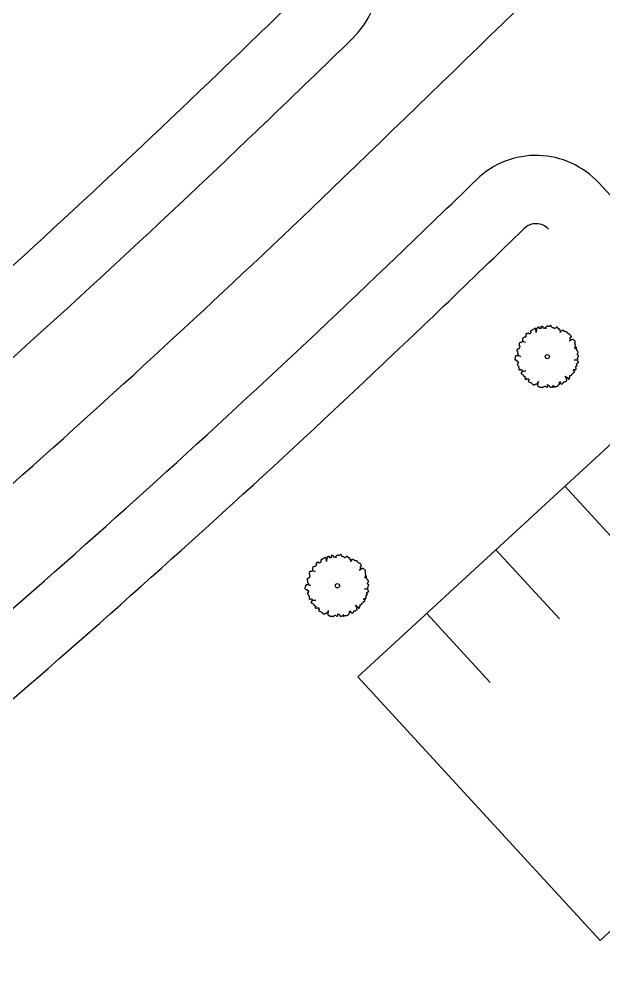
# Model space of a CAD drawing. Extents: x 99089 to 101049, y 99298 to 100905.
# Drawn here: x 99850 to 99918.6, y 100040.5 to 100153.6 of the extents above; entities that cross this region are included whole.
import ezdxf

# ---------------------------------------------------------------- set-up
doc = ezdxf.new("R2010")
doc.units = 0
for name, color, linetype in [('Survey Exist Alignments', 7, 'Continuous'), ('Survey Exist Driveway', 7, 'Continuous'), ('Survey Exist Pavement', 7, 'Continuous'), ('Survey Exist Surface', 7, 'Continuous'), ('Survey Exist Trees', 7, 'Continuous')]:
    doc.layers.add(name, color=color, linetype=linetype)

msp = doc.modelspace()

# ---------------------------------------------------------------- linework, layer by layer
at = {"layer": 'Survey Exist Alignments'}
for centre, radius, start, end in [((97079.41, 103054.66), 4051.22, 313.86239, 315.66775), ((99006.15, 101049.85), 1270.64, 309.27672, 313.86239)]:
    msp.add_arc(centre, radius, start, end, dxfattribs=at)
at = {"layer": 'Survey Exist Driveway'}
msp.add_lwpolyline([(99930.48, 100120.85), (99917.97, 100134.45)], dxfattribs=at)
at = {"layer": 'Survey Exist Pavement'}
for p, q in [((99914, 100098.89), (99921.44, 100090.79)), ((99905.9, 100091.44), (99913.35, 100083.35)), ((99897.81, 100084), (99905.25, 100075.9))]:
    msp.add_line(p, q, dxfattribs=at)
msp.add_lwpolyline([(99969.93, 100150.34), (99998.37, 100119.43), (99918.14, 100045.64), (99889.71, 100076.55)], close=True, dxfattribs=at)
for centre, radius, start, end in [((99882.17, 100158.6), 10, 314.0621, 42.6078), ((97079.41, 103054.66), 4040.22, 313.86239, 314.06207), ((99006.15, 101049.85), 1259.64, 309.27672, 313.86239), ((99910.61, 100127.68), 10, 42.6078, 134.0471), ((97079.41, 103054.66), 4062.22, 313.86239, 314.04707), ((99006.15, 101049.85), 1281.64, 309.27672, 313.86239)]:
    msp.add_arc(centre, radius, start, end, dxfattribs=at)
at = {"layer": 'Survey Exist Surface'}
for centre, radius, start, end in [((97079.41, 103054.66), 4032.22, 313.86239, 314.06207), ((99006.15, 101049.85), 1251.64, 309.27672, 313.86239), ((97079.41, 103054.66), 4070.22, 313.86239, 314.04707), ((99910.61, 100127.68), 2, 42.6078, 134.0471), ((99006.15, 101049.85), 1289.64, 309.27672, 313.86239)]:
    msp.add_arc(centre, radius, start, end, dxfattribs=at)
at = {"layer": 'Survey Exist Trees'}
for p, q in [((99910.36, 100117.31), (99909.99, 100117.09)), ((99911.94, 100114.09), (99911.94, 100114.09)), ((99885.76, 100090.46), (99885.38, 100090.24)), ((99887.33, 100087.24), (99887.33, 100087.24))]:
    msp.add_line(p, q, dxfattribs=at)
for points in [[(99909.99, 100117.09), (99909.94, 100117.09), (99909.96, 100117.04), (99909.96, 100117), (99909.99, 100116.96), (99909.99, 100116.91), (99910.01, 100116.87), (99909.96, 100116.85), (99909.94, 100116.8), (99909.88, 100116.78), (99909.81, 100116.76), (99909.76, 100116.78), (99909.76, 100116.82), (99909.72, 100116.87), (99909.68, 100116.85), (99909.63, 100116.82), (99909.59, 100116.8), (99909.54, 100116.8), (99909.5, 100116.8), (99909.46, 100116.76), (99909.39, 100116.73), (99909.46, 100116.69), (99909.46, 100116.65), (99909.43, 100116.6), (99909.43, 100116.56), (99909.43, 100116.51), (99909.43, 100116.47), (99909.41, 100116.43), (99909.37, 100116.38), (99909.32, 100116.36), (99909.28, 100116.36), (99909.23, 100116.36), (99909.19, 100116.34), (99909.15, 100116.31), (99909.1, 100116.29), (99909.06, 100116.27), (99909.01, 100116.2), (99909.01, 100116.16), (99909.01, 100116.12), (99909.01, 100116.07), (99909.01, 100116), (99909.01, 100115.96), (99909.04, 100115.89), (99909.33, 100115.77), (99909.01, 100115.83), (99908.97, 100115.81), (99908.93, 100115.78), (99908.88, 100115.76)], [(99913.68, 100117.16), (99913.63, 100117.13), (99913.44, 100116.92), (99913.52, 100117.16), (99913.45, 100117.18), (99913.41, 100117.18), (99913.37, 100117.2), (99913.32, 100117.2), (99913.32, 100117.24), (99913.32, 100117.29), (99913.32, 100117.33), (99913.37, 100117.33), (99913.32, 100117.35), (99913.23, 100117.4), (99913.17, 100117.44), (99913.17, 100117.49), (99913.12, 100117.51), (99913.08, 100117.53), (99913.04, 100117.53), (99912.97, 100117.53), (99912.97, 100117.49), (99912.92, 100117.44), (99912.88, 100117.42), (99912.84, 100117.38), (99912.79, 100117.35), (99912.73, 100117.42), (99912.68, 100117.46), (99912.64, 100117.46), (99912.57, 100117.46), (99912.53, 100117.46), (99912.5, 100117.51), (99912.46, 100117.53), (99912.44, 100117.58), (99912.44, 100117.62), (99912.42, 100117.66), (99912.37, 100117.71), (99912.33, 100117.73), (99912.28, 100117.73), (99912.24, 100117.71), (99912.22, 100117.66), (99912.17, 100117.62), (99912.13, 100117.64), (99912.08, 100117.64), (99912.02, 100117.66), (99911.97, 100117.66), (99911.93, 100117.66), (99911.89, 100117.62), (99911.84, 100117.62), (99911.8, 100117.6), (99911.78, 100117.55), (99911.73, 100117.53), (99911.75, 100117.49), (99911.8, 100117.44), (99911.78, 100117.4), (99911.73, 100117.4), (99911.69, 100117.4), (99911.64, 100117.42), (99911.6, 100117.42), (99911.55, 100117.42), (99911.51, 100117.42), (99911.47, 100117.44), (99911.47, 100117.49), (99911.47, 100117.53), (99911.47, 100117.58), (99911.42, 100117.6), (99911.38, 100117.64), (99911.33, 100117.64), (99911.29, 100117.64), (99911.25, 100117.64), (99911.2, 100117.64), (99911.18, 100117.6), (99911.18, 100117.55), (99911.2, 100117.51), (99911.2, 100117.46), (99911.2, 100117.42), (99911.18, 100117.38), (99911.13, 100117.38), (99911.09, 100117.38), (99911.05, 100117.38), (99911, 100117.4), (99911, 100117.44), (99911, 100117.49), (99911, 100117.53), (99910.96, 100117.53), (99910.91, 100117.53), (99910.87, 100117.51), (99910.83, 100117.49), (99910.78, 100117.49), (99910.74, 100117.49), (99910.74, 100117.44), (99910.71, 100117.4), (99910.71, 100117.35), (99910.69, 100117.31), (99910.63, 100116.92), (99910.6, 100117.33), (99910.58, 100117.38), (99910.54, 100117.4), (99910.49, 100117.4), (99910.45, 100117.38), (99910.41, 100117.35), (99910.36, 100117.31)], [(99915.51, 100114.28), (99915.47, 100114.32), (99915.44, 100114.37), (99915.47, 100114.41), (99915.49, 100114.46), (99915.53, 100114.46), (99915.53, 100114.5), (99915.55, 100114.54), (99915.55, 100114.59), (99915.55, 100114.63), (99915.53, 100114.68), (99915.53, 100114.72), (99915.49, 100114.74), (99915.44, 100114.77), (99915.42, 100114.81), (99915.4, 100114.88), (99915.4, 100114.92), (99915.39, 100114.97), (99915.37, 100115), (99915.34, 100115.01), (99915.31, 100115.01), (99915.27, 100115.01), (99915.25, 100114.99), (99915.2, 100115.02), (99915.16, 100115.07), (99915.17, 100115.15), (99915.22, 100115.17), (99915.25, 100115.16), (99915.25, 100115.15), (99915.31, 100115.12), (99915.31, 100115.13), (99915.35, 100115.14), (99915.35, 100115.17), (99915.32, 100115.2), (99915.28, 100115.26), (99915.25, 100115.27), (99915.24, 100115.29), (99915.22, 100115.3), (99915.22, 100115.34), (99915.24, 100115.39), (99915.24, 100115.43), (99915.22, 100115.47), (99915.22, 100115.52), (99915.22, 100115.58), (99915.2, 100115.65), (99915.2, 100115.7), (99915.18, 100115.74), (99915.18, 100115.78), (99915.2, 100115.83), (99915.22, 100115.87), (99915.2, 100115.92), (99915.16, 100115.94), (99915.09, 100115.98), (99915.07, 100116.03), (99915.02, 100116.07), (99914.98, 100116.09), (99914.94, 100116.12), (99914.89, 100116.12), (99914.85, 100116.12), (99914.85, 100116.07), (99914.78, 100116.07), (99914.74, 100116.07), (99914.54, 100115.89), (99914.67, 100116.16), (99914.63, 100116.18), (99914.63, 100116.23), (99914.63, 100116.27), (99914.63, 100116.31), (99914.63, 100116.36), (99914.67, 100116.38), (99914.71, 100116.4), (99914.76, 100116.43), (99914.76, 100116.47), (99914.76, 100116.51), (99914.71, 100116.54), (99914.67, 100116.58), (99914.63, 100116.65), (99914.63, 100116.69), (99914.58, 100116.69), (99914.52, 100116.71), (99914.49, 100116.76), (99914.45, 100116.76), (99914.41, 100116.78), (99914.36, 100116.8), (99914.34, 100116.85), (99914.29, 100116.89), (99914.27, 100116.93), (99914.27, 100116.98), (99914.23, 100116.98), (99914.18, 100117), (99914.14, 100117), (99914.1, 100117), (99914.05, 100117.02), (99914.01, 100117.02), (99913.96, 100117.04), (99913.92, 100117.04), (99913.9, 100117.09), (99913.9, 100117.13), (99913.76, 100117.18), (99913.72, 100117.16), (99913.68, 100117.16)], [(99908.88, 100115.76), (99908.84, 100115.76), (99908.79, 100115.78), (99908.75, 100115.76), (99908.7, 100115.76), (99908.66, 100115.72), (99908.66, 100115.67), (99908.64, 100115.63), (99908.62, 100115.58), (99908.59, 100115.54), (99908.59, 100115.5), (99908.62, 100115.5), (99908.62, 100115.45), (99908.64, 100115.41), (99908.66, 100115.36), (99908.7, 100115.34), (99908.7, 100115.3), (99908.7, 100115.25), (99908.68, 100115.21), (99908.66, 100115.16), (99908.64, 100115.12), (99908.64, 100115.08), (99908.62, 100115.03), (99908.57, 100115.01), (99908.53, 100114.97), (99908.46, 100114.94), (99908.43, 100114.94), (99908.43, 100114.95), (99908.42, 100114.96), (99908.39, 100114.91), (99908.39, 100114.9), (99908.43, 100114.9), (99908.41, 100114.89), (99908.39, 100114.88), (99908.34, 100114.8), (99908.42, 100114.77), (99908.42, 100114.72), (99908.44, 100114.68), (99908.44, 100114.63), (99908.44, 100114.59), (99908.44, 100114.54), (99908.44, 100114.5), (99908.44, 100114.46), (99908.46, 100114.41), (99908.51, 100114.41), (99908.53, 100114.37), (99908.51, 100114.32), (99908.51, 100114.28), (99908.78, 100114.11), (99908.48, 100114.19), (99908.44, 100114.19), (99908.39, 100114.17), (99908.35, 100114.19), (99908.31, 100114.21), (99908.26, 100114.19), (99908.22, 100114.17), (99908.2, 100114.12), (99908.17, 100114.08), (99908.17, 100114.01), (99908.15, 100113.95), (99908.15, 100113.9), (99908.13, 100113.86), (99908.13, 100113.81), (99908.13, 100113.77), (99908.15, 100113.73), (99908.2, 100113.7), (99908.26, 100113.66), (99908.31, 100113.66), (99908.35, 100113.66), (99908.39, 100113.64), (99908.37, 100113.62), (99908.36, 100113.6), (99908.35, 100113.57), (99908.39, 100113.55), (99908.44, 100113.53), (99908.48, 100113.53), (99908.53, 100113.51), (99908.55, 100113.46), (99908.53, 100113.42), (99908.51, 100113.37), (99908.48, 100113.33), (99908.48, 100113.32), (99908.48, 100113.31), (99908.51, 100113.28), (99908.48, 100113.27), (99908.48, 100113.26), (99908.44, 100113.24), (99908.42, 100113.2), (99908.44, 100113.15), (99908.44, 100113.11), (99908.48, 100113.06), (99908.51, 100113.02), (99908.55, 100113), (99908.57, 100112.95), (99908.57, 100112.91), (99908.57, 100112.86), (99908.59, 100112.82), (99908.59, 100112.78), (99908.59, 100112.73), (99908.59, 100112.69), (99908.59, 100112.64)], [(99914.18, 100111.47), (99914.18, 100111.51), (99914.04, 100111.81), (99914.23, 100111.58), (99914.23, 100111.63), (99914.23, 100111.67), (99914.27, 100111.65), (99914.32, 100111.65), (99914.36, 100111.6), (99914.34, 100111.56), (99914.36, 100111.51), (99914.41, 100111.47), (99914.45, 100111.45), (99914.49, 100111.47), (99914.52, 100111.51), (99914.54, 100111.56), (99914.56, 100111.6), (99914.56, 100111.65), (99914.58, 100111.69), (99914.6, 100111.74), (99914.6, 100111.78), (99914.58, 100111.82), (99914.58, 100111.87), (99914.63, 100111.87), (99914.67, 100111.89), (99914.71, 100111.89), (99914.78, 100111.93), (99914.8, 100111.98), (99914.8, 100112.02), (99914.85, 100112.05), (99914.91, 100112.09), (99914.94, 100112.13), (99914.98, 100112.16), (99914.98, 100112.2), (99915, 100112.24), (99915.05, 100112.24), (99915.09, 100112.27), (99915.13, 100112.29), (99915.13, 100112.33), (99915.13, 100112.38), (99915.13, 100112.42), (99915.11, 100112.47), (99915.07, 100112.47), (99915.02, 100112.44), (99915.02, 100112.49), (99915.05, 100112.53), (99915.05, 100112.58), (99915.07, 100112.62), (99915.07, 100112.58), (99915.11, 100112.58), (99915.16, 100112.58), (99915.2, 100112.55), (99915.24, 100112.55), (99915.27, 100112.6), (99915.31, 100112.62), (99915.31, 100112.66), (99915.31, 100112.71), (99915.29, 100112.75), (99915.24, 100112.78), (99915.27, 100112.82), (99915.29, 100112.86), (99915.33, 100112.89), (99915.33, 100112.93), (99915.29, 100112.95), (99915.31, 100113), (99915.36, 100113.02), (99915.4, 100113.02), (99915.44, 100113.06), (99915.44, 100113.11), (99915.42, 100113.15), (99915.38, 100113.17), (99915.33, 100113.22), (99915.36, 100113.26), (99915.4, 100113.28), (99915.44, 100113.31), (99915.47, 100113.35), (99915.55, 100113.46), (99915.53, 100113.39), (99915.58, 100113.37), (99915.58, 100113.42), (99915.58, 100113.46), (99915.55, 100113.51), (99915.53, 100113.55), (99915.51, 100113.59), (99915.49, 100113.64), (99915.1, 100113.72), (99915.47, 100113.73), (99915.51, 100113.75), (99915.53, 100113.79), (99915.49, 100113.84), (99915.49, 100113.88), (99915.49, 100113.93), (99915.49, 100113.97), (99915.53, 100113.97), (99915.53, 100114.01), (99915.55, 100114.06), (99915.55, 100114.1), (99915.6, 100114.15), (99915.62, 100114.19), (99915.58, 100114.21), (99915.51, 100114.28)], [(99908.59, 100112.64), (99908.59, 100112.6), (99908.62, 100112.55), (99908.66, 100112.53), (99908.7, 100112.53), (99908.75, 100112.53), (99908.79, 100112.55), (99908.84, 100112.58), (99908.88, 100112.58), (99908.93, 100112.58), (99908.95, 100112.53), (99908.95, 100112.49), (99909.01, 100112.44), (99909.06, 100112.4), (99909.41, 100112.41), (99909.01, 100112.31), (99908.97, 100112.27), (99908.93, 100112.27), (99908.88, 100112.27), (99908.86, 100112.22), (99908.86, 100112.18), (99908.86, 100112.11), (99908.88, 100112.07), (99908.93, 100112.07), (99908.97, 100112.05), (99909.01, 100112.02), (99909.08, 100111.96), (99909.12, 100111.91), (99909.15, 100111.87), (99909.15, 100111.82), (99909.19, 100111.82), (99909.23, 100111.8), (99909.26, 100111.76), (99909.3, 100111.74), (99909.37, 100111.71), (99909.39, 100111.67), (99909.41, 100111.63), (99909.37, 100111.6), (99909.35, 100111.56), (99909.3, 100111.56), (99909.32, 100111.51), (99909.37, 100111.47), (99909.43, 100111.45), (99909.48, 100111.43), (99909.46, 100111.47), (99909.5, 100111.49), (99909.54, 100111.51), (99909.59, 100111.51), (99909.63, 100111.51), (99909.68, 100111.51), (99909.74, 100111.51), (99909.76, 100111.47), (99909.76, 100111.43), (99909.76, 100111.38), (99909.79, 100111.34), (99909.79, 100111.27), (99909.74, 100111.25), (99909.7, 100111.23), (99909.74, 100111.18), (99909.76, 100111.14), (99909.81, 100111.12), (99909.85, 100111.12), (99909.9, 100111.07), (99909.94, 100111.05), (99909.99, 100111.05), (99910.03, 100111.05), (99910.07, 100111.01), (99910.14, 100110.96), (99910.16, 100110.92), (99910.16, 100110.87), (99910.21, 100110.85), (99910.23, 100110.81), (99910.27, 100110.81), (99910.32, 100110.78), (99910.36, 100110.78), (99910.43, 100110.78), (99910.49, 100110.78), (99910.49, 100110.83), (99910.52, 100110.87), (99910.56, 100110.87), (99910.63, 100110.87), (99910.67, 100110.9), (99910.71, 100110.92), (99910.76, 100110.92), (99910.9, 100111.19), (99910.8, 100110.87), (99910.8, 100110.83), (99910.8, 100110.78), (99910.8, 100110.74), (99910.8, 100110.7), (99910.83, 100110.65), (99910.87, 100110.63), (99910.91, 100110.59), (99910.94, 100110.54), (99910.98, 100110.54), (99911.02, 100110.54), (99911.07, 100110.52), (99911.11, 100110.52), (99911.16, 100110.52), (99911.2, 100110.52), (99911.25, 100110.52)], [(99911.25, 100110.52), (99911.29, 100110.52), (99911.33, 100110.52), (99911.38, 100110.52), (99911.38, 100110.47), (99911.42, 100110.47), (99911.47, 100110.5), (99911.51, 100110.54), (99911.58, 100110.59), (99911.62, 100110.61), (99911.67, 100110.65), (99911.71, 100110.63), (99911.75, 100110.59), (99911.8, 100110.54), (99911.84, 100110.52), (99911.91, 100110.52), (99911.95, 100110.54), (99912, 100110.56), (99912, 100110.56), (99912, 100110.63), (99912, 100110.7), (99911.97, 100110.74), (99911.95, 100110.81), (99911.95, 100110.76), (99912, 100110.76), (99912.04, 100110.76), (99912.08, 100110.74), (99912.15, 100110.67), (99912.2, 100110.63), (99912.2, 100110.59), (99912.22, 100110.54), (99912.26, 100110.52), (99912.31, 100110.52), (99912.35, 100110.5), (99912.39, 100110.52), (99912.46, 100110.54), (99912.5, 100110.54), (99912.55, 100110.56), (99912.57, 100110.61), (99912.62, 100110.65), (99912.64, 100110.7), (99912.59, 100110.7), (99912.64, 100110.7), (99912.68, 100110.7), (99912.66, 100110.65), (99912.64, 100110.61), (99912.62, 100110.56), (99912.59, 100110.52), (99912.64, 100110.52), (99912.68, 100110.54), (99912.73, 100110.54), (99912.77, 100110.54), (99912.84, 100110.59), (99912.9, 100110.61), (99912.95, 100110.61), (99912.99, 100110.61), (99913.04, 100110.61), (99913.1, 100110.63), (99913.15, 100110.63), (99913.19, 100110.63), (99913.19, 100110.67), (99913.21, 100110.72), (99913.23, 100110.76), (99913.28, 100110.78), (99913.32, 100110.83), (99913.32, 100110.87), (99913.34, 100110.92), (99913.39, 100110.92), (99913.39, 100110.96), (99913.34, 100111.01), (99913.34, 100111.05), (99913.37, 100111.09), (99913.41, 100111.09), (99913.43, 100111.14), (99913.48, 100111.12), (99913.48, 100111.07), (99913.48, 100111.03), (99913.5, 100110.98), (99913.52, 100110.94), (99913.57, 100110.87), (99913.57, 100110.83), (99913.61, 100110.87), (99913.65, 100110.87), (99913.7, 100110.9), (99913.72, 100110.94), (99913.76, 100110.96), (99913.81, 100111.01), (99913.83, 100111.05), (99913.85, 100111.09), (99913.9, 100111.14), (99913.96, 100111.14), (99914.01, 100111.16), (99914.05, 100111.16), (99914.1, 100111.18), (99914.14, 100111.23), (99914.18, 100111.25), (99914.23, 100111.25), (99914.23, 100111.29), (99914.21, 100111.34), (99914.18, 100111.4), (99914.18, 100111.47)], [(99889.07, 100090.3), (99889.03, 100090.28), (99888.84, 100090.06), (99888.92, 100090.3), (99888.85, 100090.32), (99888.81, 100090.32), (99888.76, 100090.35), (99888.72, 100090.35), (99888.72, 100090.39), (99888.72, 100090.43), (99888.72, 100090.48), (99888.76, 100090.48), (99888.72, 100090.5), (99888.63, 100090.55), (99888.56, 100090.59), (99888.56, 100090.63), (99888.52, 100090.66), (99888.47, 100090.68), (99888.43, 100090.68), (99888.36, 100090.68), (99888.36, 100090.63), (99888.32, 100090.59), (99888.27, 100090.57), (99888.23, 100090.52), (99888.19, 100090.5), (99888.12, 100090.57), (99888.08, 100090.61), (99888.03, 100090.61), (99887.97, 100090.61), (99887.92, 100090.61), (99887.9, 100090.66), (99887.86, 100090.68), (99887.83, 100090.72), (99887.83, 100090.77), (99887.81, 100090.81), (99887.77, 100090.85), (99887.72, 100090.88), (99887.68, 100090.88), (99887.63, 100090.85), (99887.61, 100090.81), (99887.57, 100090.77), (99887.52, 100090.79), (99887.48, 100090.79), (99887.41, 100090.81), (99887.37, 100090.81), (99887.32, 100090.81), (99887.28, 100090.77), (99887.24, 100090.77), (99887.19, 100090.74), (99887.17, 100090.7), (99887.13, 100090.68), (99887.15, 100090.63), (99887.19, 100090.59), (99887.17, 100090.55), (99887.13, 100090.55), (99887.08, 100090.55), (99887.04, 100090.57), (99886.99, 100090.57), (99886.95, 100090.57), (99886.91, 100090.57), (99886.86, 100090.59), (99886.86, 100090.63), (99886.86, 100090.68), (99886.86, 100090.72), (99886.82, 100090.74), (99886.77, 100090.79), (99886.73, 100090.79), (99886.68, 100090.79), (99886.64, 100090.79), (99886.6, 100090.79), (99886.57, 100090.74), (99886.57, 100090.7), (99886.6, 100090.66), (99886.6, 100090.61), (99886.6, 100090.57), (99886.57, 100090.52), (99886.53, 100090.52), (99886.49, 100090.52), (99886.44, 100090.52), (99886.4, 100090.55), (99886.4, 100090.59), (99886.4, 100090.63), (99886.4, 100090.68), (99886.35, 100090.68), (99886.31, 100090.68), (99886.26, 100090.66), (99886.22, 100090.63), (99886.18, 100090.63), (99886.13, 100090.63), (99886.13, 100090.59), (99886.11, 100090.55), (99886.11, 100090.5), (99886.09, 100090.46), (99886.03, 100090.06), (99886, 100090.48), (99885.98, 100090.52), (99885.93, 100090.55), (99885.89, 100090.55), (99885.84, 100090.52), (99885.8, 100090.5), (99885.76, 100090.46)], [(99885.38, 100090.24), (99885.34, 100090.24), (99885.36, 100090.19), (99885.36, 100090.15), (99885.38, 100090.1), (99885.38, 100090.06), (99885.4, 100090.01), (99885.36, 100089.99), (99885.34, 100089.95), (99885.27, 100089.93), (99885.2, 100089.9), (99885.16, 100089.93), (99885.16, 100089.97), (99885.12, 100090.01), (99885.07, 100089.99), (99885.03, 100089.97), (99884.98, 100089.95), (99884.94, 100089.95), (99884.89, 100089.95), (99884.85, 100089.9), (99884.78, 100089.88), (99884.85, 100089.84), (99884.85, 100089.79), (99884.83, 100089.75), (99884.83, 100089.7), (99884.83, 100089.66), (99884.83, 100089.62), (99884.81, 100089.57), (99884.76, 100089.53), (99884.72, 100089.51), (99884.67, 100089.51), (99884.63, 100089.51), (99884.58, 100089.48), (99884.54, 100089.46), (99884.5, 100089.44), (99884.45, 100089.42), (99884.41, 100089.35), (99884.41, 100089.31), (99884.41, 100089.26), (99884.41, 100089.22), (99884.41, 100089.15), (99884.41, 100089.11), (99884.43, 100089.04), (99884.72, 100088.91), (99884.41, 100088.97), (99884.36, 100088.95), (99884.32, 100088.93), (99884.28, 100088.91)], [(99890.9, 100087.43), (99890.86, 100087.47), (99890.84, 100087.51), (99890.86, 100087.56), (99890.88, 100087.6), (99890.93, 100087.6), (99890.93, 100087.65), (99890.95, 100087.69), (99890.95, 100087.74), (99890.95, 100087.78), (99890.93, 100087.82), (99890.93, 100087.87), (99890.88, 100087.89), (99890.84, 100087.91), (99890.82, 100087.96), (99890.79, 100088.02), (99890.79, 100088.07), (99890.78, 100088.12), (99890.77, 100088.15), (99890.73, 100088.16), (99890.7, 100088.16), (99890.66, 100088.16), (99890.65, 100088.13), (99890.6, 100088.17), (99890.55, 100088.22), (99890.57, 100088.3), (99890.62, 100088.32), (99890.65, 100088.31), (99890.64, 100088.29), (99890.7, 100088.26), (99890.7, 100088.28), (99890.75, 100088.29), (99890.74, 100088.32), (99890.72, 100088.35), (99890.67, 100088.41), (99890.64, 100088.42), (99890.63, 100088.44), (99890.62, 100088.44), (99890.62, 100088.49), (99890.64, 100088.53), (99890.64, 100088.58), (99890.62, 100088.62), (99890.62, 100088.67), (99890.62, 100088.73), (99890.6, 100088.8), (99890.6, 100088.84), (99890.57, 100088.89), (99890.57, 100088.93), (99890.6, 100088.97), (99890.62, 100089.02), (99890.6, 100089.06), (99890.55, 100089.09), (99890.48, 100089.13), (99890.46, 100089.17), (99890.42, 100089.22), (99890.37, 100089.24), (99890.33, 100089.26), (99890.29, 100089.26), (99890.24, 100089.26), (99890.24, 100089.22), (99890.18, 100089.22), (99890.13, 100089.22), (99889.93, 100089.04), (99890.06, 100089.31), (99890.02, 100089.33), (99890.02, 100089.37), (99890.02, 100089.42), (99890.02, 100089.46), (99890.02, 100089.51), (99890.06, 100089.53), (99890.11, 100089.55), (99890.15, 100089.57), (99890.15, 100089.62), (99890.15, 100089.66), (99890.11, 100089.68), (99890.06, 100089.73), (99890.02, 100089.79), (99890.02, 100089.84), (99889.98, 100089.84), (99889.91, 100089.86), (99889.89, 100089.9), (99889.84, 100089.9), (99889.8, 100089.93), (99889.76, 100089.95), (99889.73, 100089.99), (99889.69, 100090.04), (99889.67, 100090.08), (99889.67, 100090.13), (99889.62, 100090.13), (99889.58, 100090.15), (99889.53, 100090.15), (99889.49, 100090.15), (99889.45, 100090.17), (99889.4, 100090.17), (99889.36, 100090.19), (99889.31, 100090.19), (99889.29, 100090.24), (99889.29, 100090.28), (99889.16, 100090.32), (99889.11, 100090.3), (99889.07, 100090.3)], [(99884.28, 100088.91), (99884.23, 100088.91), (99884.19, 100088.93), (99884.14, 100088.91), (99884.1, 100088.91), (99884.05, 100088.86), (99884.05, 100088.82), (99884.03, 100088.78), (99884.01, 100088.73), (99883.99, 100088.69), (99883.99, 100088.64), (99884.01, 100088.64), (99884.01, 100088.6), (99884.03, 100088.55), (99884.05, 100088.51), (99884.1, 100088.49), (99884.1, 100088.44), (99884.1, 100088.4), (99884.08, 100088.36), (99884.05, 100088.31), (99884.03, 100088.27), (99884.03, 100088.22), (99884.01, 100088.18), (99883.97, 100088.16), (99883.92, 100088.11), (99883.86, 100088.09), (99883.83, 100088.08), (99883.83, 100088.1), (99883.82, 100088.1), (99883.78, 100088.05), (99883.78, 100088.05), (99883.83, 100088.04), (99883.8, 100088.03), (99883.79, 100088.02), (99883.73, 100087.94), (99883.81, 100087.91), (99883.81, 100087.87), (99883.83, 100087.82), (99883.83, 100087.78), (99883.83, 100087.74), (99883.83, 100087.69), (99883.83, 100087.65), (99883.83, 100087.6), (99883.86, 100087.56), (99883.9, 100087.56), (99883.92, 100087.51), (99883.9, 100087.47), (99883.9, 100087.43), (99884.17, 100087.25), (99883.88, 100087.34), (99883.83, 100087.34), (99883.79, 100087.32), (99883.75, 100087.34), (99883.7, 100087.36), (99883.66, 100087.34), (99883.61, 100087.32), (99883.59, 100087.27), (99883.57, 100087.23), (99883.57, 100087.16), (99883.55, 100087.09), (99883.55, 100087.05), (99883.52, 100087.01), (99883.52, 100086.96), (99883.52, 100086.92), (99883.55, 100086.87), (99883.59, 100086.85), (99883.66, 100086.81), (99883.7, 100086.81), (99883.75, 100086.81), (99883.79, 100086.78), (99883.76, 100086.77), (99883.75, 100086.75), (99883.75, 100086.72), (99883.79, 100086.7), (99883.83, 100086.67), (99883.88, 100086.67), (99883.92, 100086.65), (99883.94, 100086.61), (99883.92, 100086.56), (99883.9, 100086.52), (99883.88, 100086.48), (99883.88, 100086.47), (99883.88, 100086.46), (99883.91, 100086.43), (99883.88, 100086.42), (99883.88, 100086.41), (99883.83, 100086.39), (99883.81, 100086.34), (99883.83, 100086.3), (99883.83, 100086.25), (99883.88, 100086.21), (99883.9, 100086.17), (99883.94, 100086.14), (99883.97, 100086.1), (99883.97, 100086.05), (99883.97, 100086.01), (99883.99, 100085.97), (99883.99, 100085.92), (99883.99, 100085.88), (99883.99, 100085.83), (99883.99, 100085.79)], [(99889.58, 100084.62), (99889.58, 100084.66), (99889.44, 100084.95), (99889.62, 100084.73), (99889.62, 100084.77), (99889.62, 100084.82), (99889.67, 100084.79), (99889.71, 100084.79), (99889.76, 100084.75), (99889.73, 100084.71), (99889.76, 100084.66), (99889.8, 100084.62), (99889.84, 100084.6), (99889.89, 100084.62), (99889.91, 100084.66), (99889.93, 100084.71), (99889.95, 100084.75), (99889.95, 100084.79), (99889.98, 100084.84), (99890, 100084.88), (99890, 100084.93), (99889.98, 100084.97), (99889.98, 100085.02), (99890.02, 100085.02), (99890.06, 100085.04), (99890.11, 100085.04), (99890.18, 100085.08), (99890.2, 100085.13), (99890.2, 100085.17), (99890.24, 100085.19), (99890.31, 100085.24), (99890.33, 100085.28), (99890.37, 100085.3), (99890.37, 100085.35), (99890.4, 100085.39), (99890.44, 100085.39), (99890.48, 100085.41), (99890.53, 100085.44), (99890.53, 100085.48), (99890.53, 100085.52), (99890.53, 100085.57), (99890.51, 100085.61), (99890.46, 100085.61), (99890.42, 100085.59), (99890.42, 100085.63), (99890.44, 100085.68), (99890.44, 100085.72), (99890.46, 100085.77), (99890.46, 100085.72), (99890.51, 100085.72), (99890.55, 100085.72), (99890.6, 100085.7), (99890.64, 100085.7), (99890.66, 100085.75), (99890.71, 100085.77), (99890.71, 100085.81), (99890.71, 100085.86), (99890.68, 100085.9), (99890.64, 100085.92), (99890.66, 100085.97), (99890.68, 100086.01), (99890.73, 100086.03), (99890.73, 100086.08), (99890.68, 100086.1), (99890.71, 100086.14), (99890.75, 100086.17), (99890.79, 100086.17), (99890.84, 100086.21), (99890.84, 100086.25), (99890.82, 100086.3), (99890.77, 100086.32), (99890.73, 100086.36), (99890.75, 100086.41), (99890.79, 100086.43), (99890.84, 100086.45), (99890.86, 100086.5), (99890.95, 100086.61), (99890.93, 100086.54), (99890.97, 100086.52), (99890.97, 100086.56), (99890.97, 100086.61), (99890.95, 100086.65), (99890.93, 100086.7), (99890.9, 100086.74), (99890.88, 100086.78), (99890.5, 100086.86), (99890.86, 100086.87), (99890.9, 100086.9), (99890.93, 100086.94), (99890.88, 100086.98), (99890.88, 100087.03), (99890.88, 100087.07), (99890.88, 100087.12), (99890.93, 100087.12), (99890.93, 100087.16), (99890.95, 100087.21), (99890.95, 100087.25), (99890.99, 100087.29), (99891.01, 100087.34), (99890.97, 100087.36), (99890.9, 100087.43)], [(99883.99, 100085.79), (99883.99, 100085.75), (99884.01, 100085.7), (99884.05, 100085.68), (99884.1, 100085.68), (99884.14, 100085.68), (99884.19, 100085.7), (99884.23, 100085.72), (99884.28, 100085.72), (99884.32, 100085.72), (99884.34, 100085.68), (99884.34, 100085.63), (99884.41, 100085.59), (99884.45, 100085.55), (99884.81, 100085.56), (99884.41, 100085.46), (99884.36, 100085.41), (99884.32, 100085.41), (99884.28, 100085.41), (99884.25, 100085.37), (99884.25, 100085.32), (99884.25, 100085.26), (99884.28, 100085.21), (99884.32, 100085.21), (99884.36, 100085.19), (99884.41, 100085.17), (99884.47, 100085.1), (99884.52, 100085.06), (99884.54, 100085.02), (99884.54, 100084.97), (99884.58, 100084.97), (99884.63, 100084.95), (99884.65, 100084.9), (99884.7, 100084.88), (99884.76, 100084.86), (99884.78, 100084.82), (99884.81, 100084.77), (99884.76, 100084.75), (99884.74, 100084.71), (99884.7, 100084.71), (99884.72, 100084.66), (99884.76, 100084.62), (99884.83, 100084.6), (99884.87, 100084.57), (99884.85, 100084.62), (99884.89, 100084.64), (99884.94, 100084.66), (99884.98, 100084.66), (99885.03, 100084.66), (99885.07, 100084.66), (99885.14, 100084.66), (99885.16, 100084.62), (99885.16, 100084.57), (99885.16, 100084.53), (99885.18, 100084.48), (99885.18, 100084.42), (99885.14, 100084.4), (99885.09, 100084.37), (99885.14, 100084.33), (99885.16, 100084.29), (99885.2, 100084.26), (99885.25, 100084.26), (99885.29, 100084.22), (99885.34, 100084.2), (99885.38, 100084.2), (99885.42, 100084.2), (99885.47, 100084.15), (99885.54, 100084.11), (99885.56, 100084.06), (99885.56, 100084.02), (99885.6, 100084), (99885.62, 100083.95), (99885.67, 100083.95), (99885.71, 100083.93), (99885.76, 100083.93), (99885.82, 100083.93), (99885.89, 100083.93), (99885.89, 100083.98), (99885.91, 100084.02), (99885.95, 100084.02), (99886.02, 100084.02), (99886.07, 100084.04), (99886.11, 100084.06), (99886.15, 100084.06), (99886.29, 100084.34), (99886.2, 100084.02), (99886.2, 100083.98), (99886.2, 100083.93), (99886.2, 100083.89), (99886.2, 100083.84), (99886.22, 100083.8), (99886.26, 100083.78), (99886.31, 100083.73), (99886.33, 100083.69), (99886.37, 100083.69), (99886.42, 100083.69), (99886.46, 100083.67), (99886.51, 100083.67), (99886.55, 100083.67), (99886.6, 100083.67), (99886.64, 100083.67)], [(99886.64, 100083.67), (99886.68, 100083.67), (99886.73, 100083.67), (99886.77, 100083.67), (99886.77, 100083.62), (99886.82, 100083.62), (99886.86, 100083.64), (99886.91, 100083.69), (99886.97, 100083.73), (99887.02, 100083.75), (99887.06, 100083.8), (99887.1, 100083.78), (99887.15, 100083.73), (99887.19, 100083.69), (99887.24, 100083.67), (99887.3, 100083.67), (99887.35, 100083.69), (99887.39, 100083.71), (99887.39, 100083.71), (99887.39, 100083.78), (99887.39, 100083.84), (99887.37, 100083.89), (99887.35, 100083.95), (99887.35, 100083.91), (99887.39, 100083.91), (99887.44, 100083.91), (99887.48, 100083.89), (99887.55, 100083.82), (99887.59, 100083.78), (99887.59, 100083.73), (99887.61, 100083.69), (99887.66, 100083.67), (99887.7, 100083.67), (99887.74, 100083.64), (99887.79, 100083.67), (99887.86, 100083.69), (99887.9, 100083.69), (99887.94, 100083.71), (99887.97, 100083.75), (99888.01, 100083.8), (99888.03, 100083.84), (99887.99, 100083.84), (99888.03, 100083.84), (99888.08, 100083.84), (99888.05, 100083.8), (99888.03, 100083.75), (99888.01, 100083.71), (99887.99, 100083.67), (99888.03, 100083.67), (99888.08, 100083.69), (99888.12, 100083.69), (99888.16, 100083.69), (99888.23, 100083.73), (99888.3, 100083.75), (99888.34, 100083.75), (99888.39, 100083.75), (99888.43, 100083.75), (99888.5, 100083.78), (99888.54, 100083.78), (99888.58, 100083.78), (99888.58, 100083.82), (99888.61, 100083.87), (99888.63, 100083.91), (99888.67, 100083.93), (99888.72, 100083.98), (99888.72, 100084.02), (99888.74, 100084.06), (99888.78, 100084.06), (99888.78, 100084.11), (99888.74, 100084.15), (99888.74, 100084.2), (99888.76, 100084.24), (99888.81, 100084.24), (99888.83, 100084.29), (99888.87, 100084.26), (99888.87, 100084.22), (99888.87, 100084.17), (99888.89, 100084.13), (99888.92, 100084.09), (99888.96, 100084.02), (99888.96, 100083.98), (99889, 100084.02), (99889.05, 100084.02), (99889.09, 100084.04), (99889.11, 100084.09), (99889.16, 100084.11), (99889.2, 100084.15), (99889.23, 100084.2), (99889.25, 100084.24), (99889.29, 100084.29), (99889.36, 100084.29), (99889.4, 100084.31), (99889.45, 100084.31), (99889.49, 100084.33), (99889.53, 100084.37), (99889.58, 100084.4), (99889.62, 100084.4), (99889.62, 100084.44), (99889.6, 100084.48), (99889.58, 100084.55), (99889.58, 100084.62)]]:
    msp.add_lwpolyline(points, dxfattribs=at)
for centre in [(99911.94, 100114.09), (99887.33, 100087.24)]:
    msp.add_circle(centre, 0.25, dxfattribs=at)
msp.add_spline([(99708.96, 100746.98), (99744.35, 100746.98), (99761.48, 100717.28), (99780.88, 100709.29), (99813.99, 100700.15), (99843.68, 100681.88), (99844.82, 100654.46), (99837.97, 100622.48), (99815.14, 100597.35), (99823.13, 100587.07), (99837.97, 100589.36), (99839.11, 100579.08), (99890.49, 100565.37), (99883.64, 100525.4), (99872.22, 100476.28), (99890.49, 100435.16), (99875.65, 100396.33), (99852.81, 100386.05), (99810.57, 100359.78), (99753.48, 100331.22), (99752.34, 100269.55), (99708.96, 100231.85), (99672.42, 100279.83), (99651.87, 100314.09), (99622.18, 100372.34), (99579.94, 100363.2), (99561.67, 100339.22), (99547.97, 100307.24), (99506.87, 100301.53), (99492.03, 100253.55), (99514.86, 100197.59), (99538.84, 100148.47), (99495.45, 100087.94), (99466.91, 100099.36), (99416.67, 100077.66), (99398.41, 100043.39), (99357.3, 100004.56), (99323.05, 100001.13), (99289.94, 100017.12), (99224.86, 100033.11), (99184.9, 100029.69), (99151.79, 100022.83), (99124.39, 99976), (99108.41, 99926.89), (99089, 99900.62)], degree=3, dxfattribs=at)

doc.saveas('drawing.dxf')
